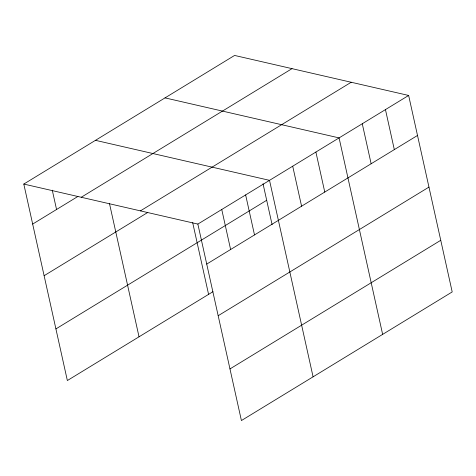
<?xml version="1.0" encoding="UTF-8"?>
<svg xmlns="http://www.w3.org/2000/svg" width="476" height="476" viewBox="0 0 476 476"><rect width="100%" height="100%" fill="white"/><g stroke="black" fill="none" stroke-linecap="round" stroke-linejoin="round"><path stroke-width="0.71" d="M23.8 184.063L234.585 55.442L408.64 95.456L452.2 291.937L241.415 420.558L197.861 224.077L23.8 184.063L67.36 380.544L212.968 291.693M32.671 224.071L77.933 196.445M81.241 197.266L292.02 68.645M140.42 210.874L351.199 82.253M44.119 275.705L147.744 212.469M197.861 224.077L408.64 95.456M55.912 328.91L266.691 200.283M206.727 264.085L417.512 135.458M218.175 315.719L428.959 187.098M229.968 368.924L440.752 240.297M165.023 97.883L339.085 137.903L382.644 334.384M95.468 140.331L269.523 180.345L313.083 376.831M385.453 109.605L394.324 149.607M362.272 123.754L371.137 163.756M315.897 152.052L324.763 192.054M292.71 166.201L301.582 206.203M263.026 183.748L272.099 224.666M245.634 194.922L254.505 234.93M221.751 209.5L230.616 249.507M192.673 222.601L208.583 294.364M109.421 203.288L139.028 336.812M52.283 190.204L56.555 209.494"/></g></svg>
